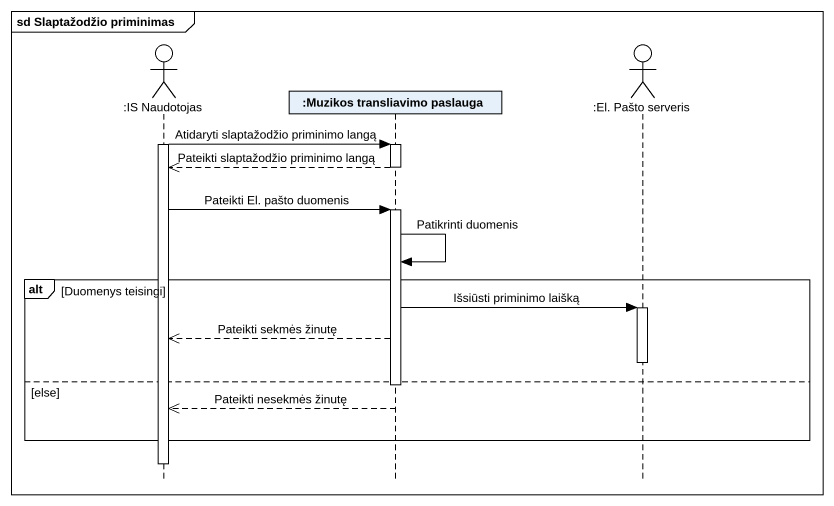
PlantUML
@startuml
mainframe sd Slaptažodžio priminimas
hide footbox
actor ":IS Naudotojas" as IS_Naudotojas
participant ":Muzikos transliavimo paslauga" as Muzikos_transliavimo
actor ":El. Pašto serveris" as El_Pašto_serveris

activate IS_Naudotojas
IS_Naudotojas -> Muzikos_transliavimo : Atidaryti slaptažodžio priminimo langą
activate Muzikos_transliavimo
Muzikos_transliavimo -->> IS_Naudotojas : Pateikti slaptažodžio priminimo langą
deactivate Muzikos_transliavimo
IS_Naudotojas -> Muzikos_transliavimo : Pateikti El. pašto duomenis
activate Muzikos_transliavimo
Muzikos_transliavimo -> Muzikos_transliavimo : Patikrinti duomenis
alt Duomenys teisingi
  Muzikos_transliavimo -> El_Pašto_serveris : Išsiūsti priminimo laišką
  activate El_Pašto_serveris
  Muzikos_transliavimo -->> IS_Naudotojas : Pateikti sekmės žinutę
  deactivate El_Pašto_serveris
else else
  deactivate Muzikos_transliavimo
  Muzikos_transliavimo -->> IS_Naudotojas : Pateikti nesekmės žinutę
end
deactivate IS_Naudotojas
@enduml
